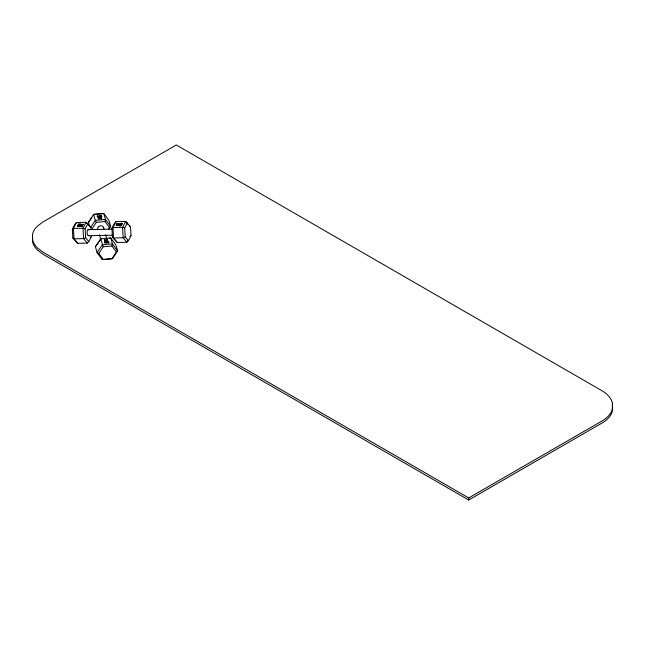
<?xml version="1.0" encoding="UTF-8"?>
<svg xmlns="http://www.w3.org/2000/svg" width="645" height="645" viewBox="0 0 645 645"><rect width="100%" height="100%" fill="white"/><g stroke="black" fill="none" stroke-linecap="round" stroke-linejoin="round"><path stroke-width="0.97" d="M32.532 236.376L32.605 241.996A37.781 21.809 0 0 0 37.386 249.97L43.36 254.453L468.697 500.02L602.027 423.039A36.66 21.164 0 0 0 612.46 410.68L612.395 405.06M108.336 229.209L109.432 227.532L105.054 221.574L105.514 219.453L103.829 213.535L93.59 214.414L88.478 222.259L89.671 226.492M102.208 259.58L111.988 258.685L116.366 251.969L111.988 246.011L112.44 243.891L110.763 237.965L100.523 238.852L95.412 246.696L97.089 252.622L102.208 259.58L112.44 258.701L117.559 250.857L115.882 244.931L110.763 237.965L109.747 238.11M90.373 237.191L91.437 236.513L88.792 241.577L87.277 243.109L77.69 243.318L72.853 238.013L72.345 229.112L74.989 224.049L76.505 222.509L86.099 222.307L90.929 227.612L91.042 229.588M76.505 222.509L73.417 228.435L72.345 229.112M88.792 241.577L85.64 237.739L85.132 228.838L87.776 223.775M111.899 228.257L114.552 223.194L116.06 221.654L125.654 221.445L130.483 226.75L130.991 235.651L128.347 240.714L126.831 242.254L117.245 242.464L112.407 237.158L111.899 228.257L112.972 227.572L116.06 221.654M128.347 240.714L125.195 236.876L124.687 227.975L127.339 222.912M127.718 240.561L126.831 242.254L123.147 237.771L122.558 227.363L125.654 221.445L128.105 224.436M91.864 217.792L88.478 222.259M90.671 227.403L95.275 220.34L93.59 214.414L103.829 213.535L108.949 220.493L110.626 226.419L108.578 229.556M91.913 229.048L96.29 222.332L105.054 221.574M98.25 243.06L95.412 246.696M99.346 241.383L100.983 238.868L100.523 238.852M103.224 259.435L98.846 253.477L103.224 246.769L111.988 246.011M109.432 227.532L110.626 226.419L105.514 219.453L95.275 220.34L96.29 222.332M116.366 251.969L117.559 250.857L112.44 243.891L102.208 244.778L97.089 252.622L98.846 253.477M129.927 236.336L130.991 235.651M612.403 403.004A37.91 21.89 0 0 0 601.632 390.548L176.303 144.98L42.973 221.953L37.104 226.387A36.789 21.237 0 0 0 32.532 234.32L32.605 239.94A37.781 21.809 0 0 0 37.386 247.914L43.36 252.397L468.697 497.956L602.027 420.983A36.66 21.164 0 0 0 612.46 408.624L612.395 403.004M85.64 237.739L83.592 238.626L74.006 238.835L72.853 238.013M125.195 236.876L123.147 237.771L113.56 237.973L112.407 237.158M100.023 216.43C98.492 216.889 101.588 217.575 99.902 215.753L99.233 216.083L100.096 216.422M106.102 242.286C106.449 240.908 107.796 243.802 106.135 242.383M88.115 229.636L112.899 229.104M88.454 235.707L112.254 235.191M111.988 258.685L112.44 258.701M124.687 227.975L122.558 227.363L112.972 227.572L113.56 237.973L117.245 242.464M85.132 228.838L83.003 228.225L73.417 228.435L74.006 238.835L77.69 243.318M129.339 225.935L130.483 226.75M90.929 227.612L86.099 222.307L83.003 228.225L83.592 238.626L87.277 243.109M88.704 229.926L88.413 229.676A2.983 1.137 88.5 0 0 87.212 231.361L87.139 232.119A3.088 1.177 88.5 0 0 87.865 235.425L88.155 235.667A2.983 1.137 88.5 0 0 89.002 235.183M103.224 246.769L99.354 234.691M101.596 215.511L100.805 215.672M101.386 215.624C102.829 217.3 100.604 217.494 101.047 215.648M100.459 215.607C96.734 215.301 101.555 219.066 100.249 215.72M103.555 227.395L104.079 229.233M105.643 234.748L106.683 238.416M468.697 497.956L468.697 500.02M103.555 228.685A3.072 2.483 -14.5 0 0 102.781 226.347A2.999 2.419 -14.5 0 0 98.556 226.709M98.088 229.757A3.072 2.483 -14.5 0 1 98.564 226.709M107.014 241.883C108.223 244.794 102.676 241.278 107.014 241.883M99.83 218.357C97.927 220.703 97.935 215.624 99.83 218.357M106.215 240.037C107.562 242.988 108.658 238.094 106.215 240.037M98.314 216.914C96.129 217.704 100.338 216.962 97.331 216.196C99.935 215.39 95.162 216.091 98.314 216.914M107.892 241.698C111.045 242.681 106.328 243.189 108.86 242.617C105.917 241.706 109.956 241.117 107.892 241.698M78.053 225.21L79.085 224.992L78.053 225.21M121.712 224.5L120.68 224.831L121.712 224.5M98.427 217.921C98.991 220.59 100.168 216.817 98.427 217.921M107.634 240.504C106.191 242.012 106.731 237.924 107.634 240.504M79.666 226.097C79.674 225.798 78.883 227.072 77.239 226.371C77.545 226.532 77.593 225.863 79.666 226.097M120.107 223.646C121.929 224.226 122.308 223.041 122.485 223.533C121.171 222.444 119.914 224.275 120.107 223.646M83.31 224.323L83.229 224.742C79.512 225.347 81.214 224.146 83.31 224.323M116.213 225.145C116.447 226.798 121.397 224.008 116.213 225.145M82.56 225.774L80.464 225.952L82.56 225.774M116.898 224.041L118.978 223.928L116.898 224.041M77.852 225.307C79.819 226.605 82.068 223.17 77.852 225.307M121.937 224.42C118.261 226.782 119.406 223.355 121.937 224.42M79.206 225.032L80.093 224.968L79.206 225.032M120.599 224.637L119.672 224.847L120.599 224.637M82.729 225.726C80.133 227.798 79.932 224.242 82.729 225.726M116.745 224.049C118.93 225.79 119.833 222.138 116.745 224.049M78.513 224.017C77.997 225.984 83.818 223.025 78.513 224.017M119.244 225.371C118.736 227.338 124.558 224.387 119.244 225.371M101.757 218.663L101.063 218.816L100.265 217.446L101.386 217.349L101.757 218.663M104.99 239.722L104.288 239.867L104.667 241.182L105.788 241.085L104.99 239.722M105.03 241.738C102.918 241.948 106.449 244.802 105.03 241.738"/></g></svg>
